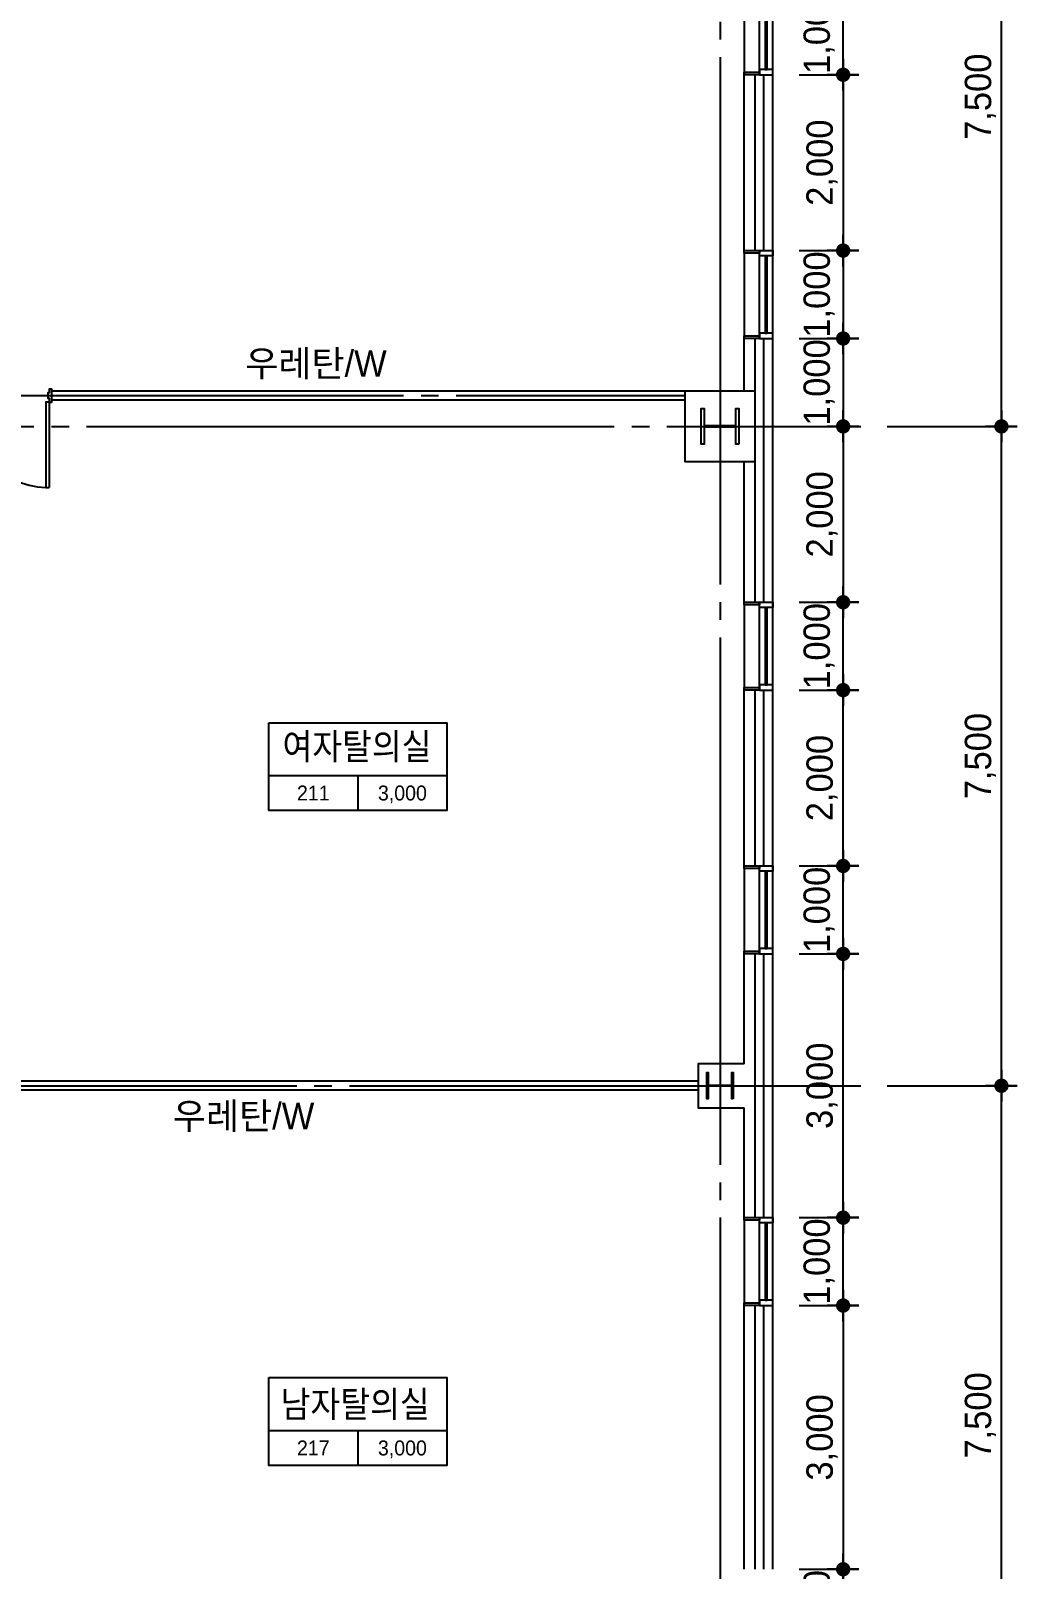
# Model space of a CAD drawing. Extents: x 14074245 to 14153635, y -1806033 to -1750552.
# Drawn here: x 14141702 to 14152920, y -1788129 to -1770629 of the extents above; entities that cross this region are included whole.
import ezdxf
from ezdxf.enums import TextEntityAlignment as Align

# ---------------------------------------------------------------- set-up
doc = ezdxf.new("R2010")
doc.units = 0
doc.header["$LTSCALE"] = 100
doc.header["$MEASUREMENT"] = 0
doc.header["$PDSIZE"] = -10
doc.linetypes.add('CEN', pattern=[66, 60, -2, 2, -2])
doc.layers.get('0').update_dxf_attribs({"linetype": 'CONTINUOUS'})
doc.layers.get('Defpoints').update_dxf_attribs({"linetype": 'CONTINUOUS'})
for name, color, linetype in [('0-내벽고정식', 7, 'CONTINUOUS'), ('CEN', 1, 'CEN'), ('COL', 2, 'CONTINUOUS'), ('col2', 3, 'CONTINUOUS'), ('DIM', 7, 'CONTINUOUS'), ('TEXT1', 7, 'CONTINUOUS'), ('WALL-1', 7, 'CONTINUOUS'), ('WID', 4, 'CONTINUOUS')]:
    doc.layers.add(name, color=color, linetype=linetype)
doc.styles.add('HY울를도M', font='HYWULM.TTF')
doc.styles.add('굴림', font='H2HDRM.TTF')
doc.dimstyles.new('DIM50', dxfattribs={"dimscale": 50, "dimtxt": 3, "dimasz": 1.2, "dimexe": 1, "dimexo": 1, "dimgap": 0.6, "dimtad": 1, "dimdec": 4, "dimzin": 0, "dimdsep": 46, "dimlunit": 6, "dimtxsty": '굴림', "dimblk": 'DOTT', "dimcen": 0.09, "dimadec": 0, "dimazin": 0, "dimtfac": 1, "dimtdec": 4, "dimtofl": 0, "dimtmove": 2, "dimatfit": 2, "dimldrblk": 'DOTT', "dimfxl": 1, "dimtolj": 1, "dimtzin": 0, "dimarcsym": 0})

# ---------------------------------------------------------------- blocks, each defined once
blk = doc.blocks.new('DOTT')
for p, q in [((0, 1.5), (0, -1.5)), ((-1.5, 0), (1.5, 0))]:
    blk.add_line(p, q)
at = {"color": 6, "const_width": 0.68}
blk.add_lwpolyline([(-0.34, 0, 1), (0.34, 0, 1)], format="xyb", close=True, dxfattribs=at)
blk = doc.blocks.new('*D37')
at = {"layer": 'Defpoints', "color": 0, "lineweight": -3}
for p in [(14151140, -1775129), (14152740, -1775129), (14151140, -1782629)]:
    blk.add_point(p, dxfattribs=at)
at = {"layer": 'DIM', "color": 7, "lineweight": -2}
for p, q in [((14151440, -1775129), (14152840, -1775129)), ((14152740, -1782509), (14152740, -1775249)), ((14151440, -1782629), (14152840, -1782629))]:
    blk.add_line(p, q, dxfattribs=at)
at = {"layer": 'DIM', "color": 7, "lineweight": -2, "xscale": 120, "yscale": 120, "zscale": 120}
for p, rotation in [((14152740, -1775129), 90), ((14152740, -1782629), 270)]:
    blk.add_blockref('DOTT', p, dxfattribs=dict(at, rotation=rotation))
at = {"layer": 'DIM', "color": 3, "insert": (14152501, -1778879), "char_height": 300, "attachment_point": 5, "rotation": 90, "style": '굴림'}
blk.add_mtext('\\A1;7,500', dxfattribs=at)
blk = doc.blocks.new('*D38')
at = {"layer": 'Defpoints', "color": 0, "lineweight": -3}
for p in [(14151140, -1782629), (14152740, -1782629), (14151140, -1790129)]:
    blk.add_point(p, dxfattribs=at)
at = {"layer": 'DIM', "color": 7, "lineweight": -2}
for p, q in [((14151440, -1782629), (14152840, -1782629)), ((14152740, -1790009), (14152740, -1782749)), ((14151440, -1790129), (14152840, -1790129))]:
    blk.add_line(p, q, dxfattribs=at)
at = {"layer": 'DIM', "color": 7, "lineweight": -2, "xscale": 120, "yscale": 120, "zscale": 120}
for p, rotation in [((14152740, -1782629), 90), ((14152740, -1790129), 270)]:
    blk.add_blockref('DOTT', p, dxfattribs=dict(at, rotation=rotation))
at = {"layer": 'DIM', "color": 3, "insert": (14152501, -1786379), "char_height": 300, "attachment_point": 5, "rotation": 90, "style": '굴림'}
blk.add_mtext('\\A1;7,500', dxfattribs=at)
blk = doc.blocks.new('*D39')
at = {"layer": 'Defpoints', "color": 0, "lineweight": -3}
for p in [(14151140, -1767629), (14152740, -1767629), (14151140, -1775129)]:
    blk.add_point(p, dxfattribs=at)
at = {"layer": 'DIM', "color": 7, "lineweight": -2}
for p, q in [((14151440, -1767629), (14152840, -1767629)), ((14152740, -1775009), (14152740, -1767749)), ((14151440, -1775129), (14152840, -1775129))]:
    blk.add_line(p, q, dxfattribs=at)
at = {"layer": 'DIM', "color": 7, "lineweight": -2, "xscale": 120, "yscale": 120, "zscale": 120}
for p, rotation in [((14152740, -1767629), 90), ((14152740, -1775129), 270)]:
    blk.add_blockref('DOTT', p, dxfattribs=dict(at, rotation=rotation))
at = {"layer": 'DIM', "color": 3, "insert": (14152501, -1771379), "char_height": 300, "attachment_point": 5, "rotation": 90, "style": '굴림'}
blk.add_mtext('\\A1;7,500', dxfattribs=at)
blk = doc.blocks.new('aw-1000-325')
at = {"layer": 'WID', "color": 8}
for p, q in [((970, 325), (0, 325)), ((0, 150), (1000, 150)), ((0, 0), (1000, 0))]:
    blk.add_line(p, q, dxfattribs=at)
at = {"layer": 'WID'}
for points in [[(0, 325), (30, 325), (30, 150), (0, 150)], [(970, 325), (1000, 325), (1000, 150), (970, 150)], [(60, 150), (0, 150), (0, 0), (60, 0)], [(60, 63), (940, 63), (940, 87), (60, 87)], [(940, 150), (1000, 150), (1000, 0), (940, 0)]]:
    blk.add_lwpolyline(points, close=True, dxfattribs=at)
blk = doc.blocks.new('*D123')
at = {"layer": 'Defpoints', "color": 0, "lineweight": -3}
for p in [(14150140, -1770129), (14150940, -1770129), (14150140, -1771129)]:
    blk.add_point(p, dxfattribs=at)
at = {"layer": 'DIM', "color": 7, "lineweight": -2}
for p, q in [((14150440, -1770129), (14151040, -1770129)), ((14150940, -1771009), (14150940, -1770249)), ((14150440, -1771129), (14151040, -1771129))]:
    blk.add_line(p, q, dxfattribs=at)
at = {"layer": 'DIM', "color": 7, "lineweight": -2, "xscale": 120, "yscale": 120, "zscale": 120}
for p, rotation in [((14150940, -1770129), 90), ((14150940, -1771129), 270)]:
    blk.add_blockref('DOTT', p, dxfattribs=dict(at, rotation=rotation))
at = {"layer": 'DIM', "color": 3, "insert": (14150667, -1770629), "char_height": 300, "attachment_point": 5, "rotation": 90, "style": '굴림'}
blk.add_mtext('\\A1;1,000', dxfattribs=at)
blk = doc.blocks.new('*D124')
at = {"layer": 'Defpoints', "color": 0, "lineweight": -3}
for p in [(14150140, -1775129), (14150140, -1777129), (14150940, -1777129)]:
    blk.add_point(p, dxfattribs=at)
at = {"layer": 'DIM', "color": 7, "lineweight": -2}
for p, q in [((14150440, -1775129), (14151040, -1775129)), ((14150940, -1775249), (14150940, -1777009)), ((14150440, -1777129), (14151040, -1777129))]:
    blk.add_line(p, q, dxfattribs=at)
at = {"layer": 'DIM', "color": 7, "lineweight": -2, "xscale": 120, "yscale": 120, "zscale": 120}
for p, rotation in [((14150940, -1775129), 90), ((14150940, -1777129), 270)]:
    blk.add_blockref('DOTT', p, dxfattribs=dict(at, rotation=rotation))
at = {"layer": 'DIM', "color": 3, "insert": (14150700, -1776129), "char_height": 300, "attachment_point": 5, "rotation": 90, "style": '굴림'}
blk.add_mtext('\\A1;2,000', dxfattribs=at)
blk = doc.blocks.new('*D125')
at = {"layer": 'Defpoints', "color": 0, "lineweight": -3}
for p in [(14150140, -1773129), (14150140, -1774129), (14150940, -1774129)]:
    blk.add_point(p, dxfattribs=at)
at = {"layer": 'DIM', "color": 7, "lineweight": -2}
for p, q in [((14150440, -1773129), (14151040, -1773129)), ((14150940, -1773249), (14150940, -1774009)), ((14150440, -1774129), (14151040, -1774129))]:
    blk.add_line(p, q, dxfattribs=at)
at = {"layer": 'DIM', "color": 7, "lineweight": -2, "xscale": 120, "yscale": 120, "zscale": 120}
for p, rotation in [((14150940, -1773129), 90), ((14150940, -1774129), 270)]:
    blk.add_blockref('DOTT', p, dxfattribs=dict(at, rotation=rotation))
at = {"layer": 'DIM', "color": 3, "insert": (14150667, -1773629), "char_height": 300, "attachment_point": 5, "rotation": 90, "style": '굴림'}
blk.add_mtext('\\A1;1,000', dxfattribs=at)
blk = doc.blocks.new('*D126')
at = {"layer": 'Defpoints', "color": 0, "lineweight": -3}
for p in [(14150140, -1771129), (14150140, -1773129), (14150940, -1773129)]:
    blk.add_point(p, dxfattribs=at)
at = {"layer": 'DIM', "color": 7, "lineweight": -2}
for p, q in [((14150440, -1771129), (14151040, -1771129)), ((14150940, -1771249), (14150940, -1773009)), ((14150440, -1773129), (14151040, -1773129))]:
    blk.add_line(p, q, dxfattribs=at)
at = {"layer": 'DIM', "color": 7, "lineweight": -2, "xscale": 120, "yscale": 120, "zscale": 120}
for p, rotation in [((14150940, -1771129), 90), ((14150940, -1773129), 270)]:
    blk.add_blockref('DOTT', p, dxfattribs=dict(at, rotation=rotation))
at = {"layer": 'DIM', "color": 3, "insert": (14150700, -1772129), "char_height": 300, "attachment_point": 5, "rotation": 90, "style": '굴림'}
blk.add_mtext('\\A1;2,000', dxfattribs=at)
blk = doc.blocks.new('*D127')
at = {"layer": 'Defpoints', "color": 0, "lineweight": -3}
for p in [(14150140, -1777129), (14150940, -1777129), (14150140, -1778129)]:
    blk.add_point(p, dxfattribs=at)
at = {"layer": 'DIM', "color": 7, "lineweight": -2}
for p, q in [((14150440, -1777129), (14151040, -1777129)), ((14150940, -1778009), (14150940, -1777249)), ((14150440, -1778129), (14151040, -1778129))]:
    blk.add_line(p, q, dxfattribs=at)
at = {"layer": 'DIM', "color": 7, "lineweight": -2, "xscale": 120, "yscale": 120, "zscale": 120}
for p, rotation in [((14150940, -1777129), 90), ((14150940, -1778129), 270)]:
    blk.add_blockref('DOTT', p, dxfattribs=dict(at, rotation=rotation))
at = {"layer": 'DIM', "color": 3, "insert": (14150667, -1777629), "char_height": 300, "attachment_point": 5, "rotation": 90, "style": '굴림'}
blk.add_mtext('\\A1;1,000', dxfattribs=at)
blk = doc.blocks.new('*D128')
at = {"layer": 'Defpoints', "color": 0, "lineweight": -3}
for p in [(14150140, -1778129), (14150940, -1778129), (14150140, -1780129)]:
    blk.add_point(p, dxfattribs=at)
at = {"layer": 'DIM', "color": 7, "lineweight": -2}
for p, q in [((14150440, -1778129), (14151040, -1778129)), ((14150940, -1780009), (14150940, -1778249)), ((14150440, -1780129), (14151040, -1780129))]:
    blk.add_line(p, q, dxfattribs=at)
at = {"layer": 'DIM', "color": 7, "lineweight": -2, "xscale": 120, "yscale": 120, "zscale": 120}
for p, rotation in [((14150940, -1778129), 90), ((14150940, -1780129), 270)]:
    blk.add_blockref('DOTT', p, dxfattribs=dict(at, rotation=rotation))
at = {"layer": 'DIM', "color": 3, "insert": (14150700, -1779129), "char_height": 300, "attachment_point": 5, "rotation": 90, "style": '굴림'}
blk.add_mtext('\\A1;2,000', dxfattribs=at)
blk = doc.blocks.new('*D129')
at = {"layer": 'Defpoints', "color": 0, "lineweight": -3}
for p in [(14150140, -1780129), (14150940, -1780129), (14150140, -1781129)]:
    blk.add_point(p, dxfattribs=at)
at = {"layer": 'DIM', "color": 7, "lineweight": -2}
for p, q in [((14150440, -1780129), (14151040, -1780129)), ((14150940, -1781009), (14150940, -1780249)), ((14150440, -1781129), (14151040, -1781129))]:
    blk.add_line(p, q, dxfattribs=at)
at = {"layer": 'DIM', "color": 7, "lineweight": -2, "xscale": 120, "yscale": 120, "zscale": 120}
for p, rotation in [((14150940, -1780129), 90), ((14150940, -1781129), 270)]:
    blk.add_blockref('DOTT', p, dxfattribs=dict(at, rotation=rotation))
at = {"layer": 'DIM', "color": 3, "insert": (14150667, -1780629), "char_height": 300, "attachment_point": 5, "rotation": 90, "style": '굴림'}
blk.add_mtext('\\A1;1,000', dxfattribs=at)
blk = doc.blocks.new('*D130')
at = {"layer": 'Defpoints', "color": 0, "lineweight": -3}
for p in [(14150140, -1781129), (14150940, -1781129), (14150140, -1784129)]:
    blk.add_point(p, dxfattribs=at)
at = {"layer": 'DIM', "color": 7, "lineweight": -2}
for p, q in [((14150440, -1781129), (14151040, -1781129)), ((14150940, -1784009), (14150940, -1781249)), ((14150440, -1784129), (14151040, -1784129))]:
    blk.add_line(p, q, dxfattribs=at)
at = {"layer": 'DIM', "color": 7, "lineweight": -2, "xscale": 120, "yscale": 120, "zscale": 120}
for p, rotation in [((14150940, -1781129), 90), ((14150940, -1784129), 270)]:
    blk.add_blockref('DOTT', p, dxfattribs=dict(at, rotation=rotation))
at = {"layer": 'DIM', "color": 3, "insert": (14150700, -1782629), "char_height": 300, "attachment_point": 5, "rotation": 90, "style": '굴림'}
blk.add_mtext('\\A1;3,000', dxfattribs=at)
blk = doc.blocks.new('*D131')
at = {"layer": 'Defpoints', "color": 0, "lineweight": -3}
for p in [(14150140, -1784129), (14150940, -1784129), (14150140, -1785129)]:
    blk.add_point(p, dxfattribs=at)
at = {"layer": 'DIM', "color": 7, "lineweight": -2}
for p, q in [((14150440, -1784129), (14151040, -1784129)), ((14150940, -1785009), (14150940, -1784249)), ((14150440, -1785129), (14151040, -1785129))]:
    blk.add_line(p, q, dxfattribs=at)
at = {"layer": 'DIM', "color": 7, "lineweight": -2, "xscale": 120, "yscale": 120, "zscale": 120}
for p, rotation in [((14150940, -1784129), 90), ((14150940, -1785129), 270)]:
    blk.add_blockref('DOTT', p, dxfattribs=dict(at, rotation=rotation))
at = {"layer": 'DIM', "color": 3, "insert": (14150667, -1784629), "char_height": 300, "attachment_point": 5, "rotation": 90, "style": '굴림'}
blk.add_mtext('\\A1;1,000', dxfattribs=at)
blk = doc.blocks.new('*D132')
at = {"layer": 'Defpoints', "color": 0, "lineweight": -3}
for p in [(14150140, -1785129), (14150140, -1788129), (14150940, -1788129)]:
    blk.add_point(p, dxfattribs=at)
at = {"layer": 'DIM', "color": 7, "lineweight": -2}
for p, q in [((14150440, -1785129), (14151040, -1785129)), ((14150940, -1785249), (14150940, -1788009)), ((14150440, -1788129), (14151040, -1788129))]:
    blk.add_line(p, q, dxfattribs=at)
at = {"layer": 'DIM', "color": 7, "lineweight": -2, "xscale": 120, "yscale": 120, "zscale": 120}
for p, rotation in [((14150940, -1785129), 90), ((14150940, -1788129), 270)]:
    blk.add_blockref('DOTT', p, dxfattribs=dict(at, rotation=rotation))
at = {"layer": 'DIM', "color": 3, "insert": (14150700, -1786629), "char_height": 300, "attachment_point": 5, "rotation": 90, "style": '굴림'}
blk.add_mtext('\\A1;3,000', dxfattribs=at)
blk = doc.blocks.new('*D133')
at = {"layer": 'Defpoints', "color": 0, "lineweight": -3}
for p in [(14150140, -1788129), (14150140, -1789129), (14150940, -1789129)]:
    blk.add_point(p, dxfattribs=at)
at = {"layer": 'DIM', "color": 7, "lineweight": -2}
for p, q in [((14150440, -1788129), (14151040, -1788129)), ((14150940, -1788249), (14150940, -1789009)), ((14150440, -1789129), (14151040, -1789129))]:
    blk.add_line(p, q, dxfattribs=at)
at = {"layer": 'DIM', "color": 7, "lineweight": -2, "xscale": 120, "yscale": 120, "zscale": 120}
for p, rotation in [((14150940, -1788129), 90), ((14150940, -1789129), 270)]:
    blk.add_blockref('DOTT', p, dxfattribs=dict(at, rotation=rotation))
at = {"layer": 'DIM', "color": 3, "insert": (14150667, -1788629), "char_height": 300, "attachment_point": 5, "rotation": 90, "style": '굴림'}
blk.add_mtext('\\A1;1,000', dxfattribs=at)
blk = doc.blocks.new('*D135')
at = {"layer": 'Defpoints', "color": 0, "lineweight": -3}
for p in [(14150140, -1774129), (14150140, -1775129), (14150940, -1775129)]:
    blk.add_point(p, dxfattribs=at)
at = {"layer": 'DIM', "color": 7, "lineweight": -2}
for p, q in [((14150440, -1774129), (14151040, -1774129)), ((14150940, -1774249), (14150940, -1775009)), ((14150440, -1775129), (14151040, -1775129))]:
    blk.add_line(p, q, dxfattribs=at)
at = {"layer": 'DIM', "color": 7, "lineweight": -2, "xscale": 120, "yscale": 120, "zscale": 120}
for p, rotation in [((14150940, -1774129), 90), ((14150940, -1775129), 270)]:
    blk.add_blockref('DOTT', p, dxfattribs=dict(at, rotation=rotation))
at = {"layer": 'DIM', "color": 3, "insert": (14150667, -1774629), "char_height": 300, "attachment_point": 5, "rotation": 90, "style": '굴림'}
blk.add_mtext('\\A1;1,000', dxfattribs=at)
blk = doc.blocks.new('D2000-W150')
at = {"layer": 'WID'}
for points in [[(2000, -150), (2000, 0), (1970, 0), (1970, -45), (1955, -45), (1955, -105), (1970, -105), (1970, -150), (2000, -150), (2000, -150)], [(0, -150), (0, 0), (30, 0), (30, -45), (45, -45), (45, -105), (30, -105), (30, -150), (0, -150), (0, -150)], [(30, -150), (65, -150), (65, -1119), (30, -1119)], [(30, -150), (30, -1119)], [(1970, -150), (1935, -150), (1935, -1119), (1970, -1119)], [(1970, -150), (1970, -1119)]]:
    blk.add_lwpolyline(points, dxfattribs=at)
for centre, start, end in [((30, -150), 272.0678, 0), ((1970, -150), 180, 267.9322)]:
    blk.add_arc(centre, 970, start, end, dxfattribs=at)
blk = doc.blocks.new('TT1')
at = {"layer": 'TEXT1'}
for p, q in [((-1013, -600), (1013, -600)), ((0, -600), (0, -1000))]:
    blk.add_line(p, q, dxfattribs=at)
blk.add_lwpolyline([(-1013, 0), (1013, 0), (1013, -1000), (-1013, -1000)], close=True, dxfattribs=at)

msp = doc.modelspace()

# ---------------------------------------------------------------- linework, layer by layer
at = {"layer": '0-내벽고정식'}
for p, q in [((14149814.53432, -1773128.57588), (14149814.53432, -1771128.57588)), ((14149814.53432, -1774728.57588), (14149814.53432, -1774128.57588)), ((14149814.53432, -1777128.57588), (14149814.53432, -1775528.57588)), ((14149814.53432, -1780128.57588), (14149814.53432, -1778128.57588)), ((14149814.53432, -1782378.57588), (14149814.53432, -1781128.57588)), ((14149814.53432, -1784128.57588), (14149814.53432, -1782878.57588)), ((14149814.53432, -1788128.57588), (14149814.53432, -1785128.57588))]:
    msp.add_line(p, q, dxfattribs=at)
at = {"layer": '0-내벽고정식', "color": 6}
for p, q in [((14149139.53432, -1774728.57588), (14141939.53432, -1774728.57588)), ((14149139.53432, -1774828.57588), (14141939.53432, -1774828.57588)), ((14149289.53432, -1782578.57588), (14139339.53432, -1782578.57588)), ((14149289.53432, -1782678.57588), (14139339.53432, -1782678.57588))]:
    msp.add_line(p, q, dxfattribs=at)
at = {"layer": '0-내벽고정식'}
msp.add_lwpolyline([(14149814.53432, -1782378.57588), (14149289.53432, -1782378.57588), (14149289.53432, -1782878.57588), (14149814.53432, -1782878.57588)], dxfattribs=at)
at = {"layer": 'CEN', "linetype": 'CEN'}
for p, q in [((14149539.53432, -1757728.57588), (14149539.53432, -1797628.57588)), ((14139939.53432, -1774778.57588), (14149139.53432, -1774778.57588)), ((14076336.53432, -1775128.57588), (14151139.53432, -1775128.57588)), ((14138725.30887, -1782628.57588), (14151139.53432, -1782628.57588))]:
    msp.add_line(p, q, dxfattribs=at)
at = {"layer": 'COL'}
msp.add_lwpolyline([(14149939.53432, -1775528.57588), (14149939.53432, -1774728.57588), (14149139.53432, -1774728.57588), (14149139.53432, -1775528.57588)], close=True, dxfattribs=at)
at = {"layer": 'col2'}
for points in [[(14149753.53432, -1775332.07588), (14149718.53432, -1775332.07588), (14149718.53432, -1775138.57588), (14149360.53432, -1775138.57588), (14149360.53432, -1775332.07588), (14149325.53432, -1775332.07588), (14149325.53432, -1774925.07588), (14149360.53432, -1774925.07588), (14149360.53432, -1775118.57588), (14149718.53432, -1775118.57588), (14149718.53432, -1774925.07588), (14149753.53432, -1774925.07588)], [(14149689.53432, -1782778.57588), (14149674.53432, -1782778.57588), (14149674.53432, -1782633.57588), (14149404.53432, -1782633.57588), (14149404.53432, -1782778.57588), (14149389.53432, -1782778.57588), (14149389.53432, -1782478.57588), (14149404.53432, -1782478.57588), (14149404.53432, -1782623.57588), (14149674.53432, -1782623.57588), (14149674.53432, -1782478.57588), (14149689.53432, -1782478.57588)]]:
    msp.add_lwpolyline(points, close=True, dxfattribs=at)
at = {"layer": 'WALL-1', "color": 4}
for p, q in [((14149939.53432, -1773128.57588), (14149939.53432, -1771128.57588)), ((14150039.53432, -1773128.57588), (14150039.53432, -1771128.57588)), ((14150139.53432, -1773128.57588), (14150139.53432, -1771128.57588)), ((14149939.53432, -1777128.57588), (14149939.53432, -1774128.57588)), ((14150039.53432, -1777128.57588), (14150039.53432, -1774128.57588)), ((14150139.53432, -1777128.57588), (14150139.53432, -1774128.57588)), ((14149939.53432, -1780128.57588), (14149939.53432, -1778128.57588)), ((14150039.53432, -1780128.57588), (14150039.53432, -1778128.57588)), ((14150139.53432, -1780128.57588), (14150139.53432, -1778128.57588)), ((14149939.53432, -1784128.57588), (14149939.53432, -1781128.57588)), ((14150039.53432, -1784128.57588), (14150039.53432, -1781128.57588)), ((14150139.53432, -1784128.57588), (14150139.53432, -1781128.57588)), ((14149939.53432, -1788128.57588), (14149939.53432, -1785128.57588)), ((14150039.53432, -1788128.57588), (14150039.53432, -1785128.57588)), ((14150139.53432, -1788128.57588), (14150139.53432, -1785128.57588))]:
    msp.add_line(p, q, dxfattribs=at)

# ---------------------------------------------------------------- block references
at = {"layer": 'TEXT1'}
for p in [(14145420.97638, -1778499.06846), (14145420.97638, -1785949.12089)]:
    msp.add_blockref('TT1', p, dxfattribs=at)
at = {"layer": 'WID', "rotation": 90}
for p in [(14150139.53432, -1771128.57588), (14150139.53432, -1774128.57588), (14150139.53432, -1778128.57588), (14150139.53432, -1781128.57588), (14150139.53432, -1785128.57588)]:
    msp.add_blockref('aw-1000-325', p, dxfattribs=at)
at = {"layer": 'WID'}
msp.add_blockref('D2000-W150', (14139939.53432, -1774703.57588), dxfattribs=at)

# ---------------------------------------------------------------- texts
at = {"layer": 'TEXT1', "style": 'HY울를도M'}
for p in [(14144945.00115, -1774562.95563), (14144121.64583, -1783122.98905)]:
    msp.add_text('우레탄/W', height=300, dxfattribs=at).set_placement(p, align=Align.CENTER)
at = {"layer": 'TEXT1', "style": 'HY울를도M', "width": 0.9}
for s, p in [('여자탈의실', (14145411.54773, -1778918.87409)), ('남자탈의실', (14145391.05377, -1786399.91097))]:
    msp.add_text(s, height=300, dxfattribs=at).set_placement(p, align=Align.CENTER)
at = {"layer": 'TEXT1', "color": 2, "style": 'HY울를도M'}
for s, p in [('211', (14144914.22843, -1779298.98846)), ('217', (14144914.22843, -1786749.04089))]:
    msp.add_text(s, height=170, dxfattribs=at).set_placement(p, align=Align.MIDDLE_CENTER)
at = {"layer": 'TEXT1', "style": 'HY울를도M'}
for p in [(14145927.72434, -1779298.98846), (14145927.72434, -1786749.04089)]:
    msp.add_text('3,000', height=170, dxfattribs=at).set_placement(p, align=Align.MIDDLE_CENTER)

# ---------------------------------------------------------------- dimensions: what is measured, and where the dimension line sits
at = {"layer": 'DIM'}
for base, p1, p2, angle, picture, middle in [((14152739.53432, -1767628.57588), (14151139.53432, -1775128.57588), (14151139.53432, -1767628.57588), 90, '*D39', (14152500.86601, -1771378.57588)), ((14150939.53432, -1773128.57588), (14150139.53432, -1771128.57588), (14150139.53432, -1773128.57588), 90, '*D126', (14150700.49609, -1772128.57588)), ((14150939.53432, -1777128.57588), (14150139.53432, -1775128.57588), (14150139.53432, -1777128.57588), 90, '*D124', (14150700.49609, -1776128.57588)), ((14152739.53432, -1775128.57588), (14151139.53432, -1782628.57588), (14151139.53432, -1775128.57588), 90, '*D37', (14152500.86601, -1778878.57588)), ((14150939.53432, -1778128.57588), (14150139.53432, -1780128.57588), (14150139.53432, -1778128.57588), 270, '*D128', (14150700.49609, -1779128.57588)), ((14150939.53432, -1781128.57588), (14150139.53432, -1784128.57588), (14150139.53432, -1781128.57588), 270, '*D130', (14150700.49609, -1782628.57588)), ((14152739.53432, -1782628.57588), (14151139.53432, -1790128.57588), (14151139.53432, -1782628.57588), 90, '*D38', (14152500.86601, -1786378.57588)), ((14150939.53432, -1788128.57588), (14150139.53432, -1785128.57588), (14150139.53432, -1788128.57588), 90, '*D132', (14150700.49609, -1786628.57588))]:
    dim = msp.add_linear_dim(base=base, p1=p1, p2=p2, angle=angle, dimstyle='DIM50', override={"dimscale": 100, "dimexo": 3}, dxfattribs=at)
    dim.commit()
    dim.dimension.update_dxf_attribs({"geometry": picture, "text_midpoint": middle})
for base, p1, p2, angle, picture, middle in [((14150939.53432, -1770128.57588), (14150139.53432, -1771128.57588), (14150139.53432, -1770128.57588), 270, '*D123', (14150666.61212, -1770628.57588)), ((14150939.53432, -1774128.57588), (14150139.53432, -1773128.57588), (14150139.53432, -1774128.57588), 90, '*D125', (14150666.61212, -1773628.57588)), ((14150939.53432, -1775128.57588), (14150139.53432, -1774128.57588), (14150139.53432, -1775128.57588), 90, '*D135', (14150666.61212, -1774628.57588)), ((14150939.53432, -1777128.57588), (14150139.53432, -1778128.57588), (14150139.53432, -1777128.57588), 270, '*D127', (14150666.61212, -1777628.57588)), ((14150939.53432, -1780128.57588), (14150139.53432, -1781128.57588), (14150139.53432, -1780128.57588), 270, '*D129', (14150666.61212, -1780628.57588)), ((14150939.53432, -1784128.57588), (14150139.53432, -1785128.57588), (14150139.53432, -1784128.57588), 270, '*D131', (14150666.61212, -1784628.57588)), ((14150939.53432, -1789128.57588), (14150139.53432, -1788128.57588), (14150139.53432, -1789128.57588), 90, '*D133', (14150666.61212, -1788628.57588))]:
    dim = msp.add_linear_dim(base=base, p1=p1, p2=p2, angle=angle, dimstyle='DIM50', override={"dimscale": 100, "dimexo": 3}, dxfattribs=at)
    dim.commit()
    dim.dimension.update_dxf_attribs({"geometry": picture, "text_midpoint": middle, "dimtype": 128})

doc.saveas('drawing.dxf')
